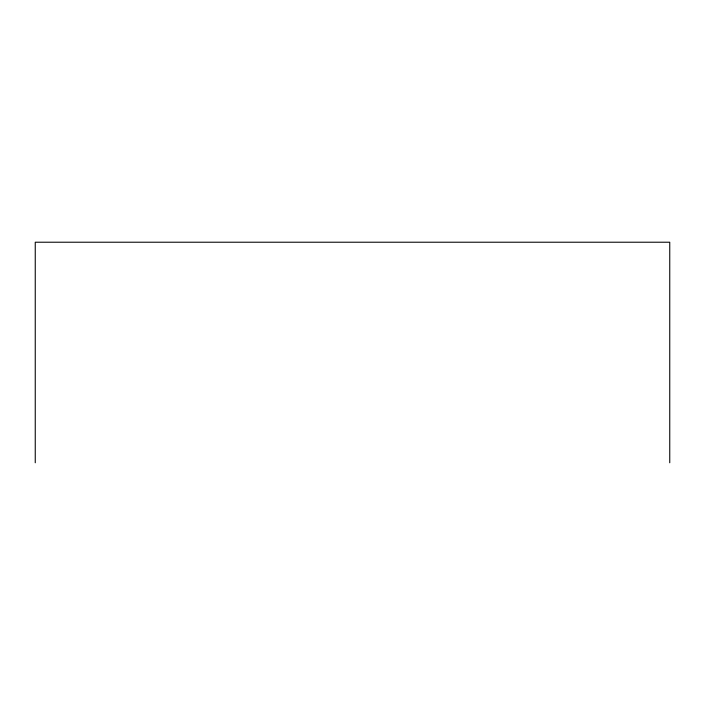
<?xml version="1.0" encoding="UTF-8"?>
<svg xmlns="http://www.w3.org/2000/svg" width="705" height="705" viewBox="0 0 705 705"><rect width="100%" height="100%" fill="white"/><g stroke="black" fill="none" stroke-linecap="round" stroke-linejoin="round"><path stroke-width="1.06" d="M669.75 462.78L669.75 242.22L35.25 242.22L35.25 462.78"/></g></svg>
